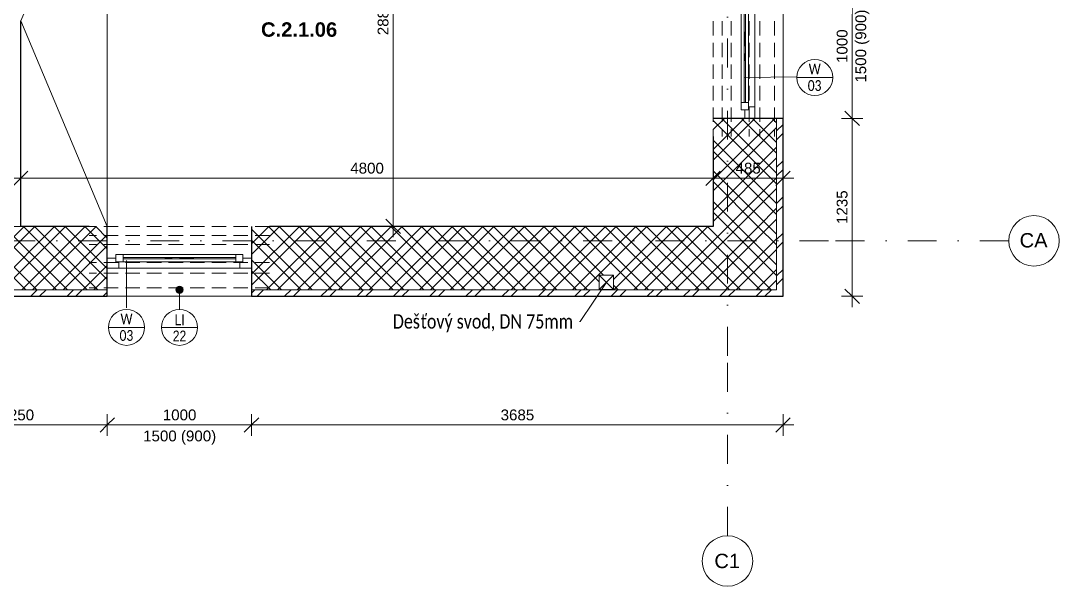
# Model space of a CAD drawing. Header units: millimetres. Extents: x -47720 to -5768, y -7799 to 13087.
# Drawn here: x -28235 to -21035, y -7799 to -3874 of the extents above; entities that cross this region are included whole.
import ezdxf

# ---------------------------------------------------------------- set-up
doc = ezdxf.new("R2010")
doc.units = ezdxf.units.MM
doc.linetypes.add('HA_Dash_3mm-S1mm', pattern=[150, 100, -50])
doc.linetypes.add('HA_DashDot_10mm-S3mm', pattern=[500, 200, -150, 0, -150])
for name, color, linetype, lineweight in [('A-____-____-DIMS', 9, 'Continuous', 5), ('A-____-____-DIMS-50', 9, 'Continuous', 5), ('A-AREA-____-IDEN', 9, 'Continuous', 9), ('A-GENM-____-HDLN', 9, 'HA_Dash_3mm-S1mm', 9), ('A-GENM-____-IDEN', 9, 'Continuous', 9), ('A-GENM-____-OTLN', 9, 'Continuous', 9), ('A-GLAZ-____-IDEN', 9, 'Continuous', 9), ('A-GLAZ-____-MCUT', 9, 'Continuous', 5), ('A-GLAZ-____-OTLN', 9, 'Continuous', 5), ('A-WALL-____-MCUT', 9, 'Continuous', 25), ('A-WALL-____-OTLN', 9, 'Continuous', 9), ('A-WALL-____-PATT', 9, 'Continuous', 25), ('G-____-____-TEXT', 9, 'Continuous', 5), ('I-FURN-____-OTLN', 9, 'Continuous', 9), ('I-WALL-____-MCUT', 9, 'Continuous', 25), ('M-HVAC-DUCT-OTLN', 9, 'Continuous', 9), ('S-GRID-____-IDEN', 9, 'Continuous', 9), ('S-GRID-____-OTLN', 9, 'Continuous', 5)]:
    doc.layers.add(name, color=color, linetype=linetype, lineweight=lineweight)
doc.styles.add('Arial', font='arial.ttf', dxfattribs={"height": 100})
doc.styles.add('Arial_1', font='arial.ttf', dxfattribs={"height": 75})
doc.styles.add('Arial_2', font='arial.ttf', dxfattribs={"width": 0.8, "height": 75})
doc.styles.add('Arial_B', font='arialbd.ttf', dxfattribs={"height": 100})
doc.styles.add('Calibri', font='calibri.ttf', dxfattribs={"width": 0.8, "height": 100})
doc.styles.add('Calibri_2', font='calibri.ttf', dxfattribs={"width": 0.8, "height": 75})
doc.dimstyles.new('Inner_Dimensions', dxfattribs={"dimscale": 304.8, "dimtxt": 76.519455, "dimasz": 0.328084, "dimexe": 0.246063, "dimexo": 0.0625, "dimgap": 0.032808, "dimtad": 1, "dimdec": 0, "dimzin": 0, "dimdsep": 46, "dimtxsty": 'Arial_1', "dimblk1": 'OBLIQUE', "dimblk2": 'OBLIQUE', "dimsah": 1, "dimcen": 0.09, "dimdle": 0.246063, "dimazin": 0, "dimtfac": 1, "dimtdec": 4, "dimtix": 1, "dimtmove": 0, "dimatfit": 3, "dimfxl": 0.246063, "dimfxlon": 1, "dimtvp": 1, "dimtolj": 1, "dimtzin": 0, "dimlwd": 9, "dimlwe": 9, "dimarcsym": 2})
doc.dimstyles.new('Inner_Dimensions_1', dxfattribs={"dimscale": 304.8, "dimtxt": 76.519455, "dimasz": 0.328084, "dimexe": 0.246063, "dimexo": 0.0625, "dimgap": 0.032808, "dimtad": 1, "dimdec": 0, "dimzin": 0, "dimdsep": 46, "dimtxsty": 'Arial_1', "dimblk1": 'OBLIQUE', "dimblk2": 'OBLIQUE', "dimsah": 1, "dimcen": 0.09, "dimdle": 0.246063, "dimazin": 0, "dimtfac": 1, "dimtdec": 4, "dimtix": 1, "dimtmove": 1, "dimatfit": 3, "dimfxl": 0.246063, "dimfxlon": 1, "dimtvp": 1, "dimtolj": 1, "dimtzin": 0, "dimlwd": 9, "dimlwe": 9, "dimarcsym": 2})
pattern_1 = [(45, (0, 0), (-106.066, 106.066), []), (45, (75, 0), (-106.066, 106.066), []), (315, (0, 0), (106.066, 106.066), []), (315, (75, 0), (106.066, 106.066), [])]
pattern_2 = [(45, (0, 0), (-125.7236, 125.7236), []), (45, (0, 190.5), (-125.7236, 125.7236), [])]

# ---------------------------------------------------------------- blocks, each defined once
blk = doc.blocks.new('HA_WD_SinglePanel - 1000x1500-1662820-DPS_2NP-C')
at = {"layer": 'A-GLAZ-____-MCUT'}
for p, q in [((-420, 70), (-500, 70)), ((-500, 0), (-440, 0)), ((-440, -25), (-440, 25)), ((-440, 25), (-390, 25)), ((-420, 25), (-420, 70)), ((-390, 25), (-390, -25)), ((390, 5), (-390, 5)), ((390, -25), (390, 25)), ((390, 25), (440, 25)), ((500, 70), (420, 70)), ((420, 70), (420, 25)), ((440, 25), (440, -25)), ((440, 0), (500, 0)), ((-390, -25), (-440, -25)), ((390, -5), (-390, -5)), ((440, -25), (390, -25))]:
    blk.add_line(p, q, dxfattribs=at)
at = {"layer": 'A-GLAZ-____-OTLN'}
for p, q in [((440, 25), (-440, 25)), ((-440, -25), (-440, 25)), ((420, 70), (-420, 70)), ((390, 25), (-390, 25)), ((440, 25), (440, -25)), ((-440, -25), (440, -25)), ((390, -25), (-390, -25))]:
    blk.add_line(p, q, dxfattribs=at)
blk = doc.blocks.new('NAB_Šatní_skříň_ADNS - 600x2000xšířka-1530651-DPS_2NP-C')
at = {"layer": 'I-FURN-____-OTLN'}
for p, q in [((0, -600), (1427.5, 0)), ((1427.5, 0), (2855, -600)), ((2855, 0), (2855, -600)), ((2854.9, -600), (0.1, -600))]:
    blk.add_line(p, q, dxfattribs=at)
blk = doc.blocks.new('TB_Porotherm KPVarioUNI_1250mm - TB_Porotherm KPVarioUNI_1250mm-1891196-DPS_2NP-C')
at = {"layer": 'A-GENM-____-HDLN'}
for p, q in [((-625, 205), (625, 205)), ((-625, 105), (625, 105)), ((-625, 30), (625, 30)), ((-100, 0), (100, 0)), ((-625, -95), (625, -95)), ((-625, -157.5), (625, -157.5)), ((-625, -220), (625, -220))]:
    blk.add_line(p, q, dxfattribs=at)
blk = doc.blocks.new('Grid - Radius 3_5mm-353793-DPS_2NP-C')
at = {"layer": 'S-GRID-____-IDEN'}
blk.add_circle((0, 0), 3.5, dxfattribs=at)
blk = doc.blocks.new('DIMBLOCK8-DPS_2NP-C')
at = {"layer": 'A-____-____-DIMS-50', "lineweight": 9}
for p, q in [((-25653.2, -2416.8), (-25703.2, -2366.8)), ((-25728.2, -2416.8), (-25578.2, -2416.8)), ((-25653.2, -2416.8), (-25728.2, -2416.8)), ((-25653.2, -5376.8), (-25653.2, -2416.8)), ((-25653.2, -2416.8), (-25603.2, -2466.8)), ((-25653.2, -5301.8), (-25703.2, -5251.8)), ((-25728.2, -5301.8), (-25578.2, -5301.8)), ((-25653.2, -5301.8), (-25728.2, -5301.8)), ((-25653.2, -5301.8), (-25603.2, -5351.8))]:
    blk.add_line(p, q, dxfattribs=at)
at = {"layer": 'A-____-____-DIMS-50', "color": 0, "lineweight": 9, "insert": (-25760.6, -3974.7), "char_height": 75, "width": 276.883, "attachment_point": 1, "rotation": 90, "line_spacing_factor": 0.941778, "style": 'Arial_1'}
blk.add_mtext('2885', dxfattribs=at)
blk = doc.blocks.new('_Oblique')
at = {"color": 0, "linetype": 'ByBlock', "lineweight": -2}
blk.add_line((-0.5, -0.5), (0.5, 0.5), dxfattribs=at)
blk = doc.blocks.new('DIMBLOCK40-DPS_2NP-C')
at = {"layer": 'A-____-____-DIMS-50', "lineweight": 9}
for p, q in [((-28884.9, -6604.6), (-28884.9, -6754.6)), ((-28884.9, -6679.6), (-28884.9, -6604.6)), ((-27634.9, -6604.6), (-27634.9, -6754.6)), ((-27634.9, -6679.6), (-27634.9, -6604.6)), ((-28884.9, -6679.6), (-28934.9, -6729.6)), ((-28884.9, -6679.6), (-28834.9, -6629.6)), ((-28884.9, -6679.6), (-27634.9, -6679.6)), ((-27634.9, -6679.6), (-27684.9, -6729.6)), ((-27634.9, -6679.6), (-27584.9, -6629.6))]:
    blk.add_line(p, q, dxfattribs=at)
at = {"layer": 'A-____-____-DIMS-50', "color": 0, "lineweight": 9, "insert": (-28375.3, -6572.3), "char_height": 75, "width": 276.883, "attachment_point": 1, "line_spacing_factor": 0.941778, "style": 'Arial_1'}
blk.add_mtext('1250', dxfattribs=at)
blk = doc.blocks.new('DIMBLOCK41-DPS_2NP-C')
at = {"layer": 'A-____-____-DIMS-50', "lineweight": 9}
for p, q in [((-27634.9, -6604.6), (-27634.9, -6754.6)), ((-27634.9, -6679.6), (-27634.9, -6604.6)), ((-26634.9, -6604.6), (-26634.9, -6754.6)), ((-26634.9, -6679.6), (-26634.9, -6604.6)), ((-27634.9, -6679.6), (-27684.9, -6729.6)), ((-27634.9, -6679.6), (-27584.9, -6629.6)), ((-27634.9, -6679.6), (-26634.9, -6679.6)), ((-26634.9, -6679.6), (-26684.9, -6729.6)), ((-26634.9, -6679.6), (-26584.9, -6629.6))]:
    blk.add_line(p, q, dxfattribs=at)
at = {"layer": 'A-____-____-DIMS-50', "color": 0, "lineweight": 9, "insert": (-27250.3, -6572.3), "char_height": 75, "width": 276.883, "attachment_point": 1, "line_spacing_factor": 0.941778, "style": 'Arial_1'}
blk.add_mtext('1000', dxfattribs=at)
blk = doc.blocks.new('DIMBLOCK42-DPS_2NP-C')
at = {"layer": 'A-____-____-DIMS-50', "lineweight": 9}
for p, q in [((-26634.9, -6604.6), (-26634.9, -6754.6)), ((-26634.9, -6679.6), (-26634.9, -6604.6)), ((-22949.9, -6604.6), (-22949.9, -6754.6)), ((-22949.9, -6679.6), (-22949.9, -6604.6)), ((-26634.9, -6679.6), (-26684.9, -6729.6)), ((-26634.9, -6679.6), (-26584.9, -6629.6)), ((-26634.9, -6679.6), (-22874.9, -6679.6)), ((-22949.9, -6679.6), (-22999.9, -6729.6)), ((-22949.9, -6679.6), (-22899.9, -6629.6))]:
    blk.add_line(p, q, dxfattribs=at)
at = {"layer": 'A-____-____-DIMS-50', "color": 0, "lineweight": 9, "insert": (-24907.8, -6572.3), "char_height": 75, "width": 276.883, "attachment_point": 1, "line_spacing_factor": 0.941778, "style": 'Arial_1'}
blk.add_mtext('3685', dxfattribs=at)
blk = doc.blocks.new('DIMBLOCK43-DPS_2NP-C')
at = {"layer": 'A-____-____-DIMS-50', "lineweight": 9}
for p, q in [((-22470.5, -4551.8), (-22520.5, -4501.8)), ((-22545.5, -4551.8), (-22395.5, -4551.8)), ((-22470.5, -4551.8), (-22545.5, -4551.8)), ((-22470.5, -5861.8), (-22470.5, -4551.8)), ((-22470.5, -4551.8), (-22420.5, -4601.8)), ((-22470.5, -5786.8), (-22520.5, -5736.8)), ((-22545.5, -5786.8), (-22395.5, -5786.8)), ((-22470.5, -5786.8), (-22545.5, -5786.8)), ((-22470.5, -5786.8), (-22420.5, -5836.8))]:
    blk.add_line(p, q, dxfattribs=at)
at = {"layer": 'A-____-____-DIMS-50', "color": 0, "lineweight": 9, "insert": (-22577.9, -5284.7), "char_height": 75, "width": 276.883, "attachment_point": 1, "rotation": 90, "line_spacing_factor": 0.941778, "style": 'Arial_1'}
blk.add_mtext('1235', dxfattribs=at)
blk = doc.blocks.new('DIMBLOCK44-DPS_2NP-C')
at = {"layer": 'A-____-____-DIMS-50', "lineweight": 9}
for p, q in [((-22470.5, -3551.8), (-22520.5, -3501.8)), ((-22545.5, -3551.8), (-22395.5, -3551.8)), ((-22470.5, -3551.8), (-22545.5, -3551.8)), ((-22470.5, -4551.8), (-22470.5, -3551.8)), ((-22470.5, -3551.8), (-22420.5, -3601.8)), ((-22470.5, -4551.8), (-22520.5, -4501.8)), ((-22545.5, -4551.8), (-22395.5, -4551.8)), ((-22470.5, -4551.8), (-22545.5, -4551.8)), ((-22470.5, -4551.8), (-22420.5, -4601.8))]:
    blk.add_line(p, q, dxfattribs=at)
at = {"layer": 'A-____-____-DIMS-50', "color": 0, "lineweight": 9, "insert": (-22577.9, -4167.2), "char_height": 75, "width": 276.883, "attachment_point": 1, "rotation": 90, "line_spacing_factor": 0.941778, "style": 'Arial_1'}
blk.add_mtext('1000', dxfattribs=at)
blk = doc.blocks.new('DIMBLOCK82-DPS_2NP-C')
at = {"layer": 'A-____-____-DIMS-50', "lineweight": 9}
for p, q in [((-23434.9, -5042.3), (-23434.9, -4892.3)), ((-22949.9, -5042.3), (-22949.9, -4892.3)), ((-23434.9, -4967.3), (-23484.9, -5017.3)), ((-23434.9, -4967.3), (-23384.9, -4917.3)), ((-22874.9, -4967.3), (-23434.9, -4967.3)), ((-23434.9, -4967.3), (-23434.9, -5042.3)), ((-22949.9, -4967.3), (-22999.9, -5017.3)), ((-22949.9, -4967.3), (-22899.9, -4917.3)), ((-22949.9, -4967.3), (-22949.9, -5042.3))]:
    blk.add_line(p, q, dxfattribs=at)
at = {"layer": 'A-____-____-DIMS-50', "color": 0, "lineweight": 9, "insert": (-23278.9, -4859.9), "char_height": 75, "width": 207.662, "attachment_point": 1, "line_spacing_factor": 0.941778, "style": 'Arial_1'}
blk.add_mtext('485', dxfattribs=at)
blk = doc.blocks.new('DIMBLOCK83-DPS_2NP-C')
at = {"layer": 'A-____-____-DIMS-50', "lineweight": 9}
for p, q in [((-28234.9, -5042.3), (-28234.9, -4892.3)), ((-23434.9, -5042.3), (-23434.9, -4892.3)), ((-28234.9, -4967.3), (-28284.9, -5017.3)), ((-28234.9, -4967.3), (-28184.9, -4917.3)), ((-23434.9, -4967.3), (-28234.9, -4967.3)), ((-28234.9, -4967.3), (-28234.9, -5042.3)), ((-23434.9, -4967.3), (-23484.9, -5017.3)), ((-23434.9, -4967.3), (-23384.9, -4917.3)), ((-23434.9, -4967.3), (-23434.9, -5042.3))]:
    blk.add_line(p, q, dxfattribs=at)
at = {"layer": 'A-____-____-DIMS-50', "color": 0, "lineweight": 9, "insert": (-25950.3, -4859.9), "char_height": 75, "width": 276.883, "attachment_point": 1, "line_spacing_factor": 0.941778, "style": 'Arial_1'}
blk.add_mtext('4800', dxfattribs=at)
blk = doc.blocks.new('DIMBLOCK84-DPS_2NP-C')
at = {"layer": 'A-____-____-DIMS-50', "lineweight": 9}
for p, q in [((-28349.9, -5042.3), (-28349.9, -4892.3)), ((-28234.9, -5042.3), (-28234.9, -4892.3)), ((-28349.9, -4967.3), (-28399.9, -5017.3)), ((-28349.9, -4967.3), (-28299.9, -4917.3)), ((-28234.9, -4967.3), (-28349.9, -4967.3)), ((-28349.9, -4967.3), (-28349.9, -5042.3)), ((-28348.8, -5077.3), (-28292.4, -4967.3)), ((-28234.9, -4967.3), (-28284.9, -5017.3)), ((-28234.9, -4967.3), (-28184.9, -4917.3)), ((-28234.9, -4967.3), (-28234.9, -5042.3)), ((-28398.8, -5077.3), (-28348.8, -5077.3))]:
    blk.add_line(p, q, dxfattribs=at)
at = {"layer": 'A-____-____-DIMS-50', "color": 0, "lineweight": 9, "insert": (-28571.9, -5038.8), "char_height": 75, "width": 207.662, "attachment_point": 1, "line_spacing_factor": 0.941778, "style": 'Arial_1'}
blk.add_mtext('115', dxfattribs=at)
blk = doc.blocks.new('HA_TAG_GM_Products - Generic-588599-DPS_2NP-C')
at = {"layer": 'A-GENM-____-IDEN'}
blk.add_line((-2.5, 0), (2.5, 0), dxfattribs=at)
blk.add_circle((0, 0), 2.5, dxfattribs=at)
blk = doc.blocks.new('HA_TAG_WD - Type Mark-1521999-DPS_2NP-C')
at = {"layer": 'A-GLAZ-____-IDEN'}
blk.add_line((-2.5, 0), (2.5, 0), dxfattribs=at)
blk.add_circle((0, 0), 2.5, dxfattribs=at)

msp = doc.modelspace()

# ---------------------------------------------------------------- hatches: boundary and pattern name
at = {"layer": 'A-GENM-____-IDEN'}
h = msp.add_hatch(color=256, dxfattribs=at)
edge = h.paths.add_edge_path()
edge.add_arc((-27134.9, -5741.8), 25, 0, 360)
at = {"layer": 'A-WALL-____-PATT', "lineweight": 5}
h = msp.add_hatch(dxfattribs=at)
h.set_pattern_fill('FP_4', color=256, style=0, pattern_type=2)
h.set_pattern_definition(pattern_2)
h.paths.add_polyline_path([(-22994.9, -5741.8), (-22949.9, -5741.8), (-22949.9, -4551.8), (-22994.9, -4551.8), (-22994.9, -5301.8)])
h.paths.add_polyline_path([(-22949.9, -3551.8), (-22949.9, -1676.8), (-22994.9, -1676.8), (-22994.9, -3551.8)])
h.paths.add_polyline_path([(-22994.9, -1051.8), (-22949.9, -1051.8), (-22949.9, 698.2), (-22994.9, 698.2), (-22994.9, -242.6)])
h.paths.add_polyline_path([(-22994.9, 1323.2), (-22949.9, 1323.2), (-22949.9, 3648.2), (-22994.9, 3648.2), (-22994.9, 2500.2)])
h.paths.add_polyline_path([(-22994.9, 4648.2), (-22949.9, 4648.2), (-22949.9, 6633.2), (-22994.9, 6633.2), (-22994.9, 5243)])
h = msp.add_hatch(dxfattribs=at)
h.set_pattern_fill('FP_1', color=256, style=0, pattern_type=2)
h.set_pattern_definition(pattern_1)
h.paths.add_polyline_path([(-23434.9, -5301.8), (-22994.9, -5301.8), (-22994.9, -4551.8), (-23434.9, -4551.8)])
h.paths.add_polyline_path([(-22994.9, -3551.8), (-22994.9, -1676.8), (-23434.9, -1676.8), (-23434.9, -3551.8)])
h.paths.add_polyline_path([(-23434.9, -1051.8), (-22994.9, -1051.8), (-22994.9, 663.2), (-23434.9, 663.2), (-23434.9, -523.8)])
h = msp.add_hatch(dxfattribs=at)
h.set_pattern_fill('FP_1', color=256, style=0, pattern_type=2)
h.set_pattern_definition(pattern_1)
h.paths.add_polyline_path([(-22994.9, -5741.8), (-22994.9, -5301.8), (-26634.9, -5301.8), (-26634.9, -5741.8), (-23740.6, -5741.8)])
h.paths.add_polyline_path([(-27634.9, -5741.8), (-27634.9, -5301.8), (-28884.9, -5301.8), (-28884.9, -5741.8)])
h.paths.add_polyline_path([(-29884.9, -5741.8), (-29884.9, -5301.8), (-30884.9, -5301.8), (-30884.9, -5741.8), (-30284.4, -5741.8)])
h.paths.add_polyline_path([(-31884.9, -5741.8), (-31884.9, -5301.8), (-32449.9, -5301.8), (-32449.9, -5741.8)])
h.paths.add_polyline_path([(-24224.9, -5740.1), (-24224.9, -5640.1), (-24124.9, -5640.1), (-24124.9, -5740.1)])
h.paths.add_polyline_path([(-30384.4, -5740.1), (-30384.4, -5640.1), (-30284.4, -5640.1), (-30284.4, -5740.1)])
h = msp.add_hatch(dxfattribs=at)
h.set_pattern_fill('FP_4', color=256, style=0, pattern_type=2)
h.set_pattern_definition(pattern_2)
h.paths.add_polyline_path([(-22949.9, -5786.8), (-22949.9, -5741.8), (-26634.9, -5741.8), (-26634.9, -5786.8), (-23740.6, -5786.8)])
h.paths.add_polyline_path([(-27634.9, -5786.8), (-27634.9, -5741.8), (-28884.9, -5741.8), (-28884.9, -5786.8)])
h.paths.add_polyline_path([(-29884.9, -5786.8), (-29884.9, -5741.8), (-30884.9, -5741.8), (-30884.9, -5786.8), (-30527.3, -5786.8)])
h.paths.add_polyline_path([(-31884.9, -5786.8), (-31884.9, -5741.8), (-35134.9, -5741.8), (-35134.9, -5786.8), (-33920.6, -5786.8)])
h.paths.add_polyline_path([(-36134.9, -5786.8), (-36134.9, -5741.8), (-41634.9, -5741.8), (-41634.9, -5786.8), (-37313.9, -5786.8)])
h.paths.add_polyline_path([(-42634.9, -5786.8), (-42634.9, -5741.8), (-45274.9, -5741.8), (-45274.9, -5786.8), (-44100.6, -5786.8)])

# ---------------------------------------------------------------- linework, layer by layer
at = {"layer": 'A-GENM-____-IDEN'}
msp.add_line((-27134.9, -5741.8), (-27134.9, -5877.1), dxfattribs=at)
msp.add_circle((-27134.9, -5741.8), 25, dxfattribs=at)
at = {"layer": 'A-GLAZ-____-IDEN'}
for p, q in [((-23216.6, -4267.5), (-22854.9, -4263.2)), ((-27501.5, -5538.4), (-27501.5, -5866.1))]:
    msp.add_line(p, q, dxfattribs=at)
at = {"layer": 'A-WALL-____-MCUT'}
for p, q in [((-22949.9, -4551.8), (-23434.9, -4551.8)), ((-22949.9, -5786.8), (-22949.9, -4551.8)), ((-23434.9, -4676.8), (-23434.9, -5301.8)), ((-27760, -5301.8), (-28234.9, -5301.8)), ((-27634.9, -5786.8), (-27634.9, -5301.8)), ((-26634.9, -5301.8), (-26634.9, -5786.8)), ((-23434.9, -5301.8), (-26509.9, -5301.8)), ((-28884.9, -5786.8), (-27634.9, -5786.8)), ((-26634.9, -5786.8), (-22949.9, -5786.8))]:
    msp.add_line(p, q, dxfattribs=at)
at = {"layer": 'A-WALL-____-MCUT', "lineweight": 9}
for p, q in [((-22994.9, -4551.8), (-22994.9, -5741.8)), ((-28349.9, -5301.8), (-28234.9, -5301.8)), ((-28884.9, -5741.8), (-27634.9, -5741.8)), ((-26634.9, -5741.8), (-22994.9, -5741.8))]:
    msp.add_line(p, q, dxfattribs=at)
at = {"layer": 'A-WALL-____-OTLN'}
for p, q in [((-22949.9, -3551.8), (-22949.9, -4551.8)), ((-26634.9, -5786.8), (-27634.9, -5786.8))]:
    msp.add_line(p, q, dxfattribs=at)
at = {"layer": 'G-____-____-TEXT', "color": 250, "lineweight": 9}
for p, q in [((-24177.1, -5692.6), (-24357.4, -5960.8)), ((-24357.4, -5960.8), (-24360.2, -5960.8))]:
    msp.add_line(p, q, dxfattribs=at)
at = {"layer": 'I-WALL-____-MCUT'}
msp.add_line((-28234.9, -5301.8), (-28234.9, -3874.4), dxfattribs=at)
at = {"layer": 'M-HVAC-DUCT-OTLN', "lineweight": 5}
for p, q in [((-24124.9, -5740.1), (-24224.9, -5640.1)), ((-24124.9, -5640.1), (-24224.9, -5740.1)), ((-24224.9, -5640.1), (-24124.9, -5640.1)), ((-24224.9, -5740.1), (-24224.9, -5640.1)), ((-24124.9, -5640.1), (-24124.9, -5740.1)), ((-24124.9, -5740.1), (-24224.9, -5740.1))]:
    msp.add_line(p, q, dxfattribs=at)
at = {"layer": 'S-GRID-____-OTLN', "linetype": 'HA_DashDot_10mm-S3mm', "lineweight": 9}
for p, q in [((-23334.9, -6198.9), (-23334.9, 11487.4)), ((-22634.8, -5401.8), (-46120.1, -5401.8)), ((-21384.8, -5401.8), (-22634.8, -5401.8)), ((-23334.9, -7448.9), (-23334.9, -6198.9))]:
    msp.add_line(p, q, dxfattribs=at)

# ---------------------------------------------------------------- block references
at = {"layer": 'A-GENM-____-IDEN', "xscale": 49.99999999999998, "yscale": 49.99999999999998, "zscale": 49.99999999999998}
msp.add_blockref('HA_TAG_GM_Products - Generic-588599-DPS_2NP-C', (-27134.9, -6002.1), dxfattribs=at)
at = {"layer": 'A-GENM-____-OTLN'}
for p, rotation in [((-23214.9, -4051.8), 269.9999999999991), ((-27134.9, -5521.8), 180)]:
    msp.add_blockref('TB_Porotherm KPVarioUNI_1250mm - TB_Porotherm KPVarioUNI_1250mm-1891196-DPS_2NP-C', p, dxfattribs=dict(at, rotation=rotation))
at = {"layer": 'A-GLAZ-____-IDEN', "xscale": 49.99999999999998, "yscale": 49.99999999999998, "zscale": 49.99999999999998}
for p in [(-22729.9, -4267.5), (-27501.5, -6002.1)]:
    msp.add_blockref('HA_TAG_WD - Type Mark-1521999-DPS_2NP-C', p, dxfattribs=at)
at = {"layer": 'A-GLAZ-____-OTLN'}
for p, rotation in [((-23214.9, -4051.8), 269.9999999999999), ((-27134.9, -5521.8), 180)]:
    msp.add_blockref('HA_WD_SinglePanel - 1000x1500-1662820-DPS_2NP-C', p, dxfattribs=dict(at, rotation=rotation))
at = {"layer": 'I-FURN-____-OTLN', "rotation": 89.9999999999999}
msp.add_blockref('NAB_Šatní_skříň_ADNS - 600x2000xšířka-1530651-DPS_2NP-C', (-28234.9, -5301.8), dxfattribs=at)
at = {"layer": 'S-GRID-____-IDEN', "xscale": 49.99999999999998, "yscale": 49.99999999999998, "zscale": 49.99999999999998, "rotation": 90}
msp.add_blockref('Grid - Radius 3_5mm-353793-DPS_2NP-C', (-21209.8, -5401.8), dxfattribs=at)
at = {"layer": 'S-GRID-____-IDEN', "xscale": 49.99999999999998, "yscale": 49.99999999999998, "zscale": 49.99999999999998}
msp.add_blockref('Grid - Radius 3_5mm-353793-DPS_2NP-C', (-23334.9, -7623.9), dxfattribs=at)

# ---------------------------------------------------------------- texts
at = {"layer": 'A-AREA-____-IDEN', "lineweight": 5, "insert": (-26569.2, -3885.2), "char_height": 100, "width": 653.375, "attachment_point": 1, "style": 'Arial_B'}
msp.add_mtext('C.2.1.06', dxfattribs=at)
at = {"layer": 'A-GENM-____-IDEN', "lineweight": 5, "char_height": 75, "attachment_point": 1, "style": 'Arial_2'}
for s, insert, width in [('LI', (-27168.7, -5912), 86.582), ('22', (-27180.7, -6024.7), 115.443)]:
    msp.add_mtext(s, dxfattribs=dict(at, insert=insert, width=width))
at = {"layer": 'A-GLAZ-____-IDEN', "lineweight": 5, "insert": (-22448.3, -4303.6), "char_height": 75, "width": 629.325, "attachment_point": 1, "rotation": 90, "style": 'Arial_1'}
msp.add_mtext('1500 (900)', dxfattribs=at)
at = {"layer": 'A-GLAZ-____-IDEN', "lineweight": 5, "char_height": 75, "attachment_point": 1}
for s, insert, width, style in [('W', (-22771.7, -4172.3), 105.823, 'Calibri_2'), ('03', (-22778.3, -4286.6), 121.856, 'Calibri_2'), ('W', (-27543.3, -5906.8), 105.823, 'Calibri_2'), ('03', (-27549.9, -6021.1), 121.856, 'Calibri_2'), ('1500 (900)', (-27386.7, -6718.4), 629.325, 'Arial_1')]:
    msp.add_mtext(s, dxfattribs=dict(at, insert=insert, width=width, style=style))
at = {"layer": 'G-____-____-TEXT', "color": 7, "lineweight": 9, "char_height": 100, "attachment_point": 1, "style": 'Calibri'}
for s, insert, width in [('ťový svod, DN 75mm', (-25462.1, -5910.8), 1305.147), ('Deš', (-25655.2, -5910.8), 234.093)]:
    msp.add_mtext(s, dxfattribs=dict(at, insert=insert, width=width))
at = {"layer": 'S-GRID-____-IDEN', "lineweight": 5, "char_height": 100, "attachment_point": 1, "style": 'Arial'}
for s, insert, width in [('CA', (-21309.5, -5347.9), 240.506), ('C1', (-23425.8, -7573.2), 220.464)]:
    msp.add_mtext(s, dxfattribs=dict(at, insert=insert, width=width))

# ---------------------------------------------------------------- dimensions: what is measured, and where the dimension line sits
at = {"layer": 'A-____-____-DIMS', "lineweight": 9}
for base, p1, p2, override, picture, middle in [((-25653.2, -2416.8), (-25728.2, -5301.8), (-25728.2, -2416.8), {"dimpost": '<>', "dimfxl": 2885}, 'DIMBLOCK8-DPS_2NP-C', (-25701.5, -3859.3)), ((-22470.5, -3551.8), (-22545.5, -4551.8), (-22545.5, -3551.8), {"dimpost": '<>', "dimfxl": 1000}, 'DIMBLOCK44-DPS_2NP-C', (-22518.8, -4051.8)), ((-22470.5, -4551.8), (-22545.5, -5786.8), (-22545.5, -4551.8), {"dimpost": '<>', "dimfxl": 1235}, 'DIMBLOCK43-DPS_2NP-C', (-22518.8, -5169.3))]:
    dim = msp.add_linear_dim(base=base, p1=p1, p2=p2, angle=90, dimstyle='Inner_Dimensions', override=override, dxfattribs=at)
    dim.commit()
    dim.dimension.update_dxf_attribs({"geometry": picture, "text_midpoint": middle})
dim = msp.add_linear_dim(base=(-28349.9, -4967.3), p1=(-28234.9, -5042.3), p2=(-28349.9, -5042.3), dimstyle='Inner_Dimensions_1', override={"dimpost": '<>', "dimfxl": 115}, dxfattribs=at)
dim.commit()
dim.dimension.update_dxf_attribs({"geometry": 'DIMBLOCK84-DPS_2NP-C', "text_midpoint": (-28468, -5088.8), "dimtype": 160})
for base, p1, p2, override, picture, middle in [((-28234.9, -4967.3), (-23434.9, -5042.3), (-28234.9, -5042.3), {"dimpost": '<>', "dimfxl": 4800}, 'DIMBLOCK83-DPS_2NP-C', (-25834.9, -4919)), ((-23434.9, -4967.3), (-22949.9, -5042.3), (-23434.9, -5042.3), {"dimpost": '<>', "dimfxl": 485}, 'DIMBLOCK82-DPS_2NP-C', (-23192.4, -4919)), ((-27634.9, -6679.6), (-28884.9, -6604.6), (-27634.9, -6604.6), {"dimpost": '<>', "dimfxl": 1250}, 'DIMBLOCK40-DPS_2NP-C', (-28259.9, -6631.3)), ((-26634.9, -6679.6), (-27634.9, -6604.6), (-26634.9, -6604.6), {"dimpost": '<>', "dimfxl": 1000}, 'DIMBLOCK41-DPS_2NP-C', (-27134.9, -6631.3)), ((-22949.9, -6679.6), (-26634.9, -6604.6), (-22949.9, -6604.6), {"dimpost": '<>', "dimfxl": 3685.029192}, 'DIMBLOCK42-DPS_2NP-C', (-24792.4, -6631.3))]:
    dim = msp.add_linear_dim(base=base, p1=p1, p2=p2, dimstyle='Inner_Dimensions', override=override, dxfattribs=at)
    dim.commit()
    dim.dimension.update_dxf_attribs({"geometry": picture, "text_midpoint": middle})

doc.saveas('drawing.dxf')
